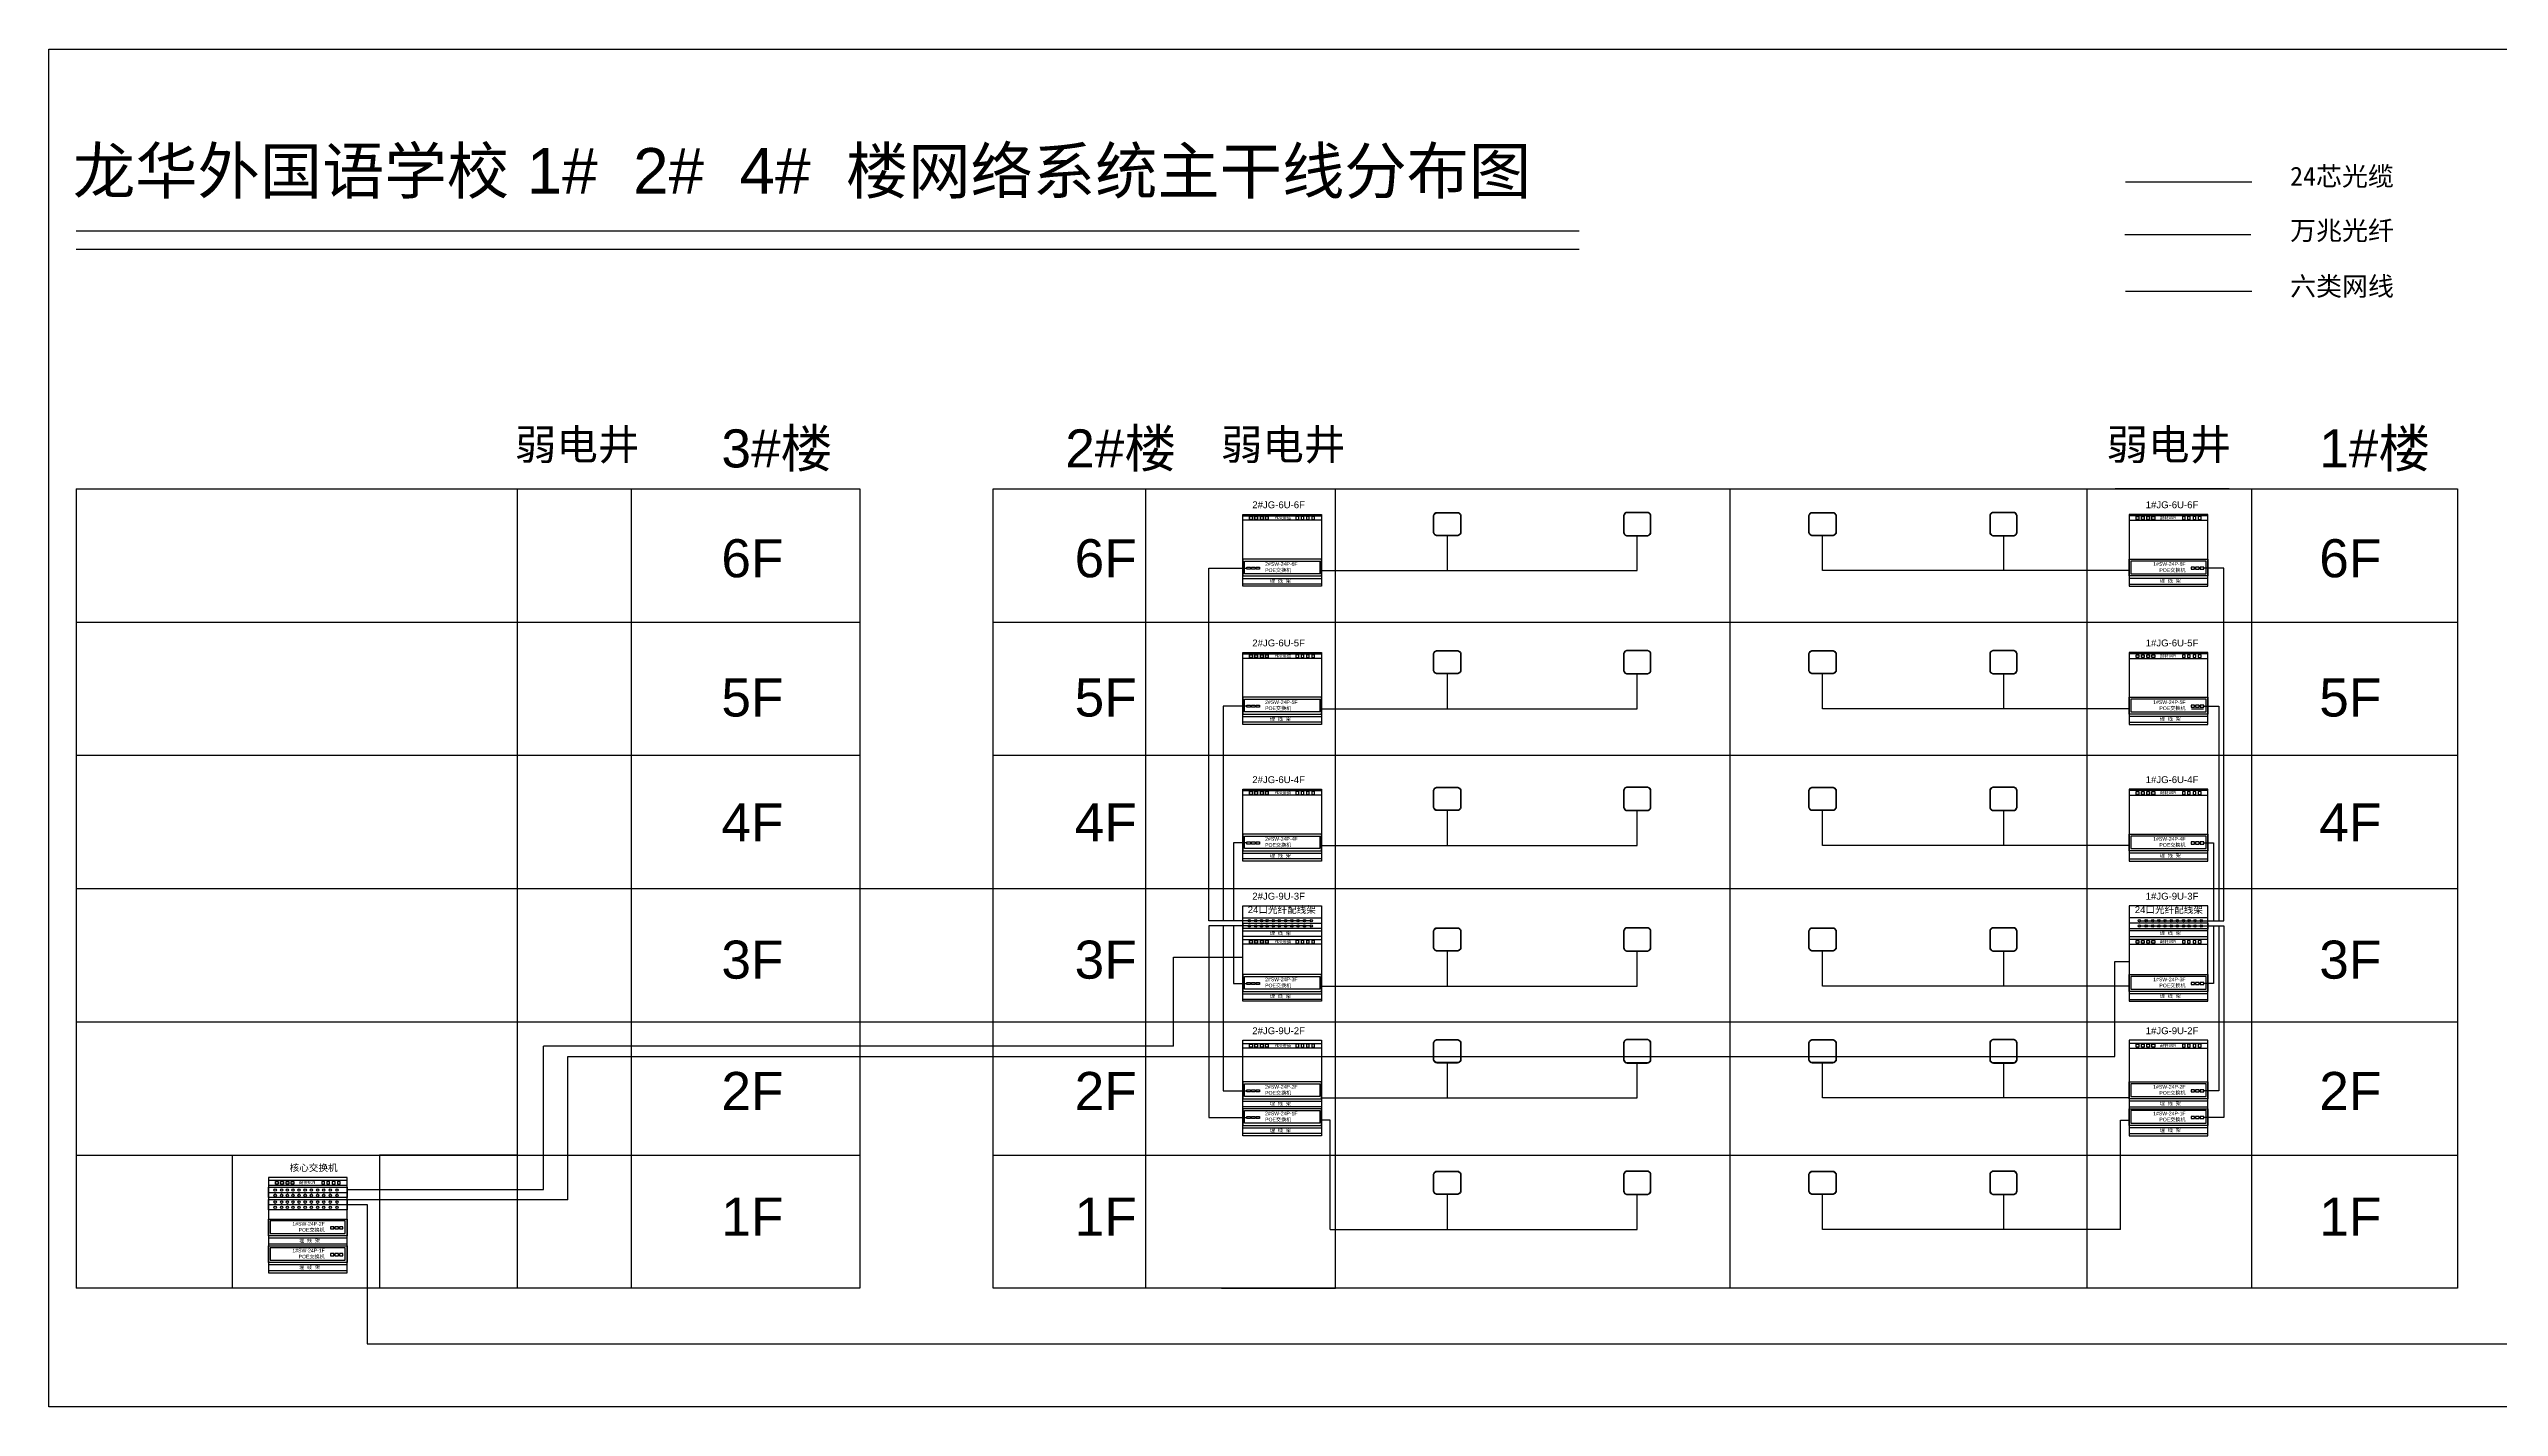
# Model space of a CAD drawing. Header units: millimetres. Extents: x 50392 to 160164, y -68581 to 42974.
# Drawn here: x 50392 to 114765, y 7305 to 42974 of the extents above; entities that cross this region are included whole.
import ezdxf

# ---------------------------------------------------------------- set-up
doc = ezdxf.new("R2010")
doc.units = ezdxf.units.MM
doc.layers.add('多模光纤', color=4, linetype='Continuous')
doc.layers.add('多模光缆', color=3, linetype='Continuous')
doc.styles.get("Standard").update_dxf_attribs({"font": 'arial.ttf'})

# ---------------------------------------------------------------- blocks, each defined once
blk = doc.blocks.new('5664')
for points in [[(0, 0), (1721, 0), (1721, -99), (0, -99)], [(151, -18), (211, -18), (211, -81), (151, -81)], [(265, -18), (326, -18), (326, -81), (265, -81)], [(385, -18), (445, -18), (445, -81), (385, -81)], [(496, -18), (556, -18), (556, -81), (496, -81)], [(1225, -18), (1165, -18), (1165, -81), (1225, -81)], [(1336, -18), (1276, -18), (1276, -81), (1336, -81)], [(1456, -18), (1395, -18), (1395, -81), (1456, -81)], [(1570, -18), (1510, -18), (1510, -81), (1570, -81)]]:
    blk.add_lwpolyline(points, close=True)
at = {"insert": (697, -4), "char_height": 70, "attachment_point": 1}
blk.add_mtext_dynamic_manual_height_columns('{\\fSimHei|b0|i0|c134|p49;PDU排插}', width=1720.87, gutter_width=12.5, heights=[0], dxfattribs=at)

msp = doc.modelspace()

# ---------------------------------------------------------------- linework, layer by layer
for p, q in [((51106, 31422), (71694, 31422)), ((51106, 31422), (51106, 10422)), ((62694, 31422), (62694, 10422)), ((65694, 10422), (65694, 31422)), ((71694, 31422), (71694, 10422)), ((75197, 27922), (75197, 31422)), ((75197, 31422), (113678, 31422)), ((75197, 31422), (81197, 31422)), ((79205, 31422), (79205, 10422)), ((84197, 10422), (84197, 31422)), ((94557, 31422), (94557, 10422)), ((103940, 31422), (103940, 10422)), ((107678, 31422), (104678, 31422)), ((108267, 10422), (108267, 31422)), ((113678, 31422), (113678, 10422)), ((51106, 27922), (71694, 27922)), ((75197, 24422), (75197, 27922)), ((75197, 27922), (113678, 27922)), ((107001, 25631), (106682, 25631)), ((51106, 24422), (71694, 24422)), ((75197, 20922), (75197, 24422)), ((75197, 24422), (113678, 24422)), ((51106, 20922), (71694, 20922)), ((71694, 20922), (75197, 20922)), ((75197, 17422), (75197, 20922)), ((75197, 20922), (113678, 20922)), ((81758, 20013), (83823, 20013)), ((81758, 20013), (81758, 19852)), ((107117, 20013), (105052, 20013)), ((107117, 20013), (107117, 19852)), ((51106, 17422), (71694, 17422)), ((71694, 17422), (75197, 17422)), ((75197, 13922), (75197, 17422)), ((75197, 17422), (113678, 17422)), ((51106, 13922), (71694, 13922)), ((55214, 10422), (55214, 13922)), ((62694, 13922), (59078, 13922)), ((59078, 13922), (59078, 10422)), ((75197, 10422), (75197, 13922)), ((75197, 13922), (113678, 13922)), ((56161, 12939), (58226, 12939)), ((56161, 12939), (56161, 12779)), ((56161, 12621), (58226, 12621)), ((56161, 12621), (56161, 12460)), ((71694, 10422), (51106, 10422)), ((71694, 10422), (65694, 10422)), ((113678, 10422), (75197, 10422)), ((81197, 10422), (84197, 10422)), ((113678, 10422), (107678, 10422))]:
    msp.add_line(p, q)
at = {"color": 30}
for p, q in [((87131, 30189), (87131, 29272)), ((92123, 29272), (92123, 30189)), ((96992, 29272), (96992, 30189)), ((101744, 30189), (101744, 29272)), ((83823, 29272), (92123, 29272)), ((105052, 29272), (96992, 29272)), ((87131, 26560), (87131, 25643)), ((92123, 25643), (92123, 26560)), ((96992, 25643), (96992, 26560)), ((101744, 26560), (101744, 25643)), ((83823, 25643), (92123, 25643)), ((105052, 25643), (96992, 25643)), ((87131, 22968), (87131, 22051)), ((92123, 22051), (92123, 22968)), ((96992, 22051), (96992, 22968)), ((101744, 22968), (101744, 22051)), ((83823, 22051), (92123, 22051)), ((105052, 22051), (96992, 22051)), ((87131, 19279), (87131, 18362)), ((92123, 18362), (92123, 19279)), ((96992, 18362), (96992, 19279)), ((101744, 19279), (101744, 18362)), ((83823, 18362), (92123, 18362)), ((105052, 18362), (96992, 18362)), ((87131, 16339), (87131, 15422)), ((92123, 15422), (92123, 16339)), ((96992, 15422), (96992, 16339)), ((101744, 16339), (101744, 15422)), ((83823, 15422), (92123, 15422)), ((84054, 14838), (83823, 14838)), ((84054, 11970), (84054, 14838)), ((105052, 15422), (96992, 15422)), ((104821, 11970), (104821, 14838)), ((104821, 14838), (105052, 14838)), ((87131, 12887), (87131, 11970)), ((92123, 11970), (92123, 12887)), ((96992, 11970), (96992, 12887)), ((101744, 12887), (101744, 11970)), ((84054, 11970), (92123, 11970)), ((104821, 11970), (96992, 11970))]:
    msp.add_line(p, q, dxfattribs=at)
at = {"color": 3}
for p, q in [((104671, 16509), (104671, 19002)), ((104671, 19002), (105052, 19002))]:
    msp.add_line(p, q, dxfattribs=at)
for points in [[(81758, 30751), (83823, 30751), (83823, 28861), (81758, 28861)], [(107117, 30751), (105052, 30751), (105052, 28861), (107117, 28861)], [(81758, 29134), (83823, 29134), (83823, 29574), (81758, 29574)], [(81758, 29070), (83823, 29070), (83823, 28921), (81758, 28921)], [(81807, 29523), (83779, 29523), (83779, 29191), (81807, 29191)], [(81868, 29367), (81959, 29367), (81959, 29313), (81868, 29313)], [(81989, 29367), (82081, 29367), (82081, 29313), (81989, 29313)], [(82107, 29367), (82198, 29367), (82198, 29313), (82107, 29313)], [(107117, 29134), (105052, 29134), (105052, 29574), (107117, 29574)], [(107117, 29070), (105052, 29070), (105052, 28921), (107117, 28921)], [(107068, 29523), (105096, 29523), (105096, 29191), (107068, 29191)], [(106768, 29367), (106677, 29367), (106677, 29313), (106768, 29313)], [(106886, 29367), (106794, 29367), (106794, 29313), (106886, 29313)], [(107008, 29367), (106916, 29367), (106916, 29313), (107008, 29313)], [(81758, 27122), (83823, 27122), (83823, 25232), (81758, 25232)], [(107117, 27122), (105052, 27122), (105052, 25232), (107117, 25232)], [(81758, 25505), (83823, 25505), (83823, 25945), (81758, 25945)], [(81807, 25894), (83779, 25894), (83779, 25562), (81807, 25562)], [(107117, 25505), (105052, 25505), (105052, 25945), (107117, 25945)], [(107068, 25894), (105096, 25894), (105096, 25562), (107068, 25562)], [(81758, 25441), (83823, 25441), (83823, 25292), (81758, 25292)], [(81868, 25738), (81959, 25738), (81959, 25684), (81868, 25684)], [(81989, 25738), (82081, 25738), (82081, 25684), (81989, 25684)], [(82107, 25738), (82198, 25738), (82198, 25684), (82107, 25684)], [(107117, 25441), (105052, 25441), (105052, 25292), (107117, 25292)], [(106768, 25738), (106677, 25738), (106677, 25684), (106768, 25684)], [(106886, 25738), (106794, 25738), (106794, 25684), (106886, 25684)], [(107008, 25738), (106916, 25738), (106916, 25684), (107008, 25684)], [(81758, 23531), (83823, 23531), (83823, 21641), (81758, 21641)], [(107117, 23531), (105052, 23531), (105052, 21641), (107117, 21641)], [(81758, 21913), (83823, 21913), (83823, 22353), (81758, 22353)], [(81807, 22302), (83779, 22302), (83779, 21971), (81807, 21971)], [(81868, 22147), (81959, 22147), (81959, 22092), (81868, 22092)], [(81989, 22147), (82081, 22147), (82081, 22092), (81989, 22092)], [(82107, 22147), (82198, 22147), (82198, 22092), (82107, 22092)], [(107117, 21913), (105052, 21913), (105052, 22353), (107117, 22353)], [(107068, 22302), (105096, 22302), (105096, 21971), (107068, 21971)], [(106768, 22147), (106677, 22147), (106677, 22092), (106768, 22092)], [(106886, 22147), (106794, 22147), (106794, 22092), (106886, 22092)], [(107008, 22147), (106916, 22147), (106916, 22092), (107008, 22092)], [(81758, 21850), (83823, 21850), (83823, 21701), (81758, 21701)], [(107117, 21850), (105052, 21850), (105052, 21701), (107117, 21701)], [(81758, 20470), (83823, 20470), (83823, 17960), (81758, 17960)], [(81758, 20149), (83823, 20149), (83823, 19876), (81758, 19876)], [(107117, 20470), (105052, 20470), (105052, 17960), (107117, 17960)], [(107117, 20149), (105052, 20149), (105052, 19876), (107117, 19876)], [(81758, 19815), (83823, 19815), (83823, 19665), (81758, 19665)], [(107117, 19815), (105052, 19815), (105052, 19665), (107117, 19665)], [(81758, 18222), (83823, 18222), (83823, 18662), (81758, 18662)], [(81758, 18159), (83823, 18159), (83823, 18010), (81758, 18010)], [(81807, 18611), (83779, 18611), (83779, 18280), (81807, 18280)], [(81868, 18456), (81959, 18456), (81959, 18401), (81868, 18401)], [(81989, 18456), (82081, 18456), (82081, 18401), (81989, 18401)], [(82107, 18456), (82198, 18456), (82198, 18401), (82107, 18401)], [(107117, 18222), (105052, 18222), (105052, 18662), (107117, 18662)], [(107117, 18159), (105052, 18159), (105052, 18010), (107117, 18010)], [(107068, 18611), (105096, 18611), (105096, 18280), (107068, 18280)], [(106768, 18456), (106677, 18456), (106677, 18401), (106768, 18401)], [(106886, 18456), (106794, 18456), (106794, 18401), (106886, 18401)], [(107008, 18456), (106916, 18456), (106916, 18401), (107008, 18401)], [(81758, 16936), (83823, 16936), (83823, 14426), (81758, 14426)], [(107117, 16936), (105052, 16936), (105052, 14426), (107117, 14426)], [(81758, 15402), (83823, 15402), (83823, 15842), (81758, 15842)], [(81807, 15791), (83779, 15791), (83779, 15459), (81807, 15459)], [(81868, 15636), (81959, 15636), (81959, 15581), (81868, 15581)], [(81989, 15636), (82081, 15636), (82081, 15581), (81989, 15581)], [(82107, 15636), (82198, 15636), (82198, 15581), (82107, 15581)], [(107117, 15402), (105052, 15402), (105052, 15842), (107117, 15842)], [(107068, 15791), (105096, 15791), (105096, 15459), (107068, 15459)], [(106768, 15636), (106677, 15636), (106677, 15581), (106768, 15581)], [(106886, 15636), (106794, 15636), (106794, 15581), (106886, 15581)], [(107008, 15636), (106916, 15636), (106916, 15581), (107008, 15581)], [(81758, 15338), (83823, 15338), (83823, 15189), (81758, 15189)], [(81758, 14700), (83823, 14700), (83823, 15140), (81758, 15140)], [(81807, 15089), (83779, 15089), (83779, 14757), (81807, 14757)], [(81868, 14934), (81959, 14934), (81959, 14879), (81868, 14879)], [(81989, 14934), (82081, 14934), (82081, 14879), (81989, 14879)], [(82107, 14934), (82198, 14934), (82198, 14879), (82107, 14879)], [(107117, 15338), (105052, 15338), (105052, 15189), (107117, 15189)], [(107117, 14700), (105052, 14700), (105052, 15140), (107117, 15140)], [(107068, 15089), (105096, 15089), (105096, 14757), (107068, 14757)], [(106768, 14934), (106677, 14934), (106677, 14879), (106768, 14879)], [(106886, 14934), (106794, 14934), (106794, 14879), (106886, 14879)], [(107008, 14934), (106916, 14934), (106916, 14879), (107008, 14879)], [(81758, 14636), (83823, 14636), (83823, 14487), (81758, 14487)], [(107117, 14636), (105052, 14636), (105052, 14487), (107117, 14487)], [(58226, 13336), (56161, 13336), (56161, 10826), (58226, 10826)], [(56161, 13076), (58226, 13076), (58226, 12803), (56161, 12803)], [(56161, 12757), (58226, 12757), (58226, 12485), (56161, 12485)], [(58226, 11802), (56161, 11802), (56161, 12242), (58226, 12242)], [(58226, 11738), (56161, 11738), (56161, 11589), (58226, 11589)], [(58177, 12191), (56205, 12191), (56205, 11859), (58177, 11859)], [(57877, 12036), (57786, 12036), (57786, 11981), (57877, 11981)], [(57995, 12036), (57903, 12036), (57903, 11981), (57995, 11981)], [(58116, 12036), (58025, 12036), (58025, 11981), (58116, 11981)], [(58226, 11100), (56161, 11100), (56161, 11540), (58226, 11540)], [(58226, 11036), (56161, 11036), (56161, 10887), (58226, 10887)], [(58177, 11489), (56205, 11489), (56205, 11157), (58177, 11157)], [(57877, 11334), (57786, 11334), (57786, 11279), (57877, 11279)], [(57995, 11334), (57903, 11334), (57903, 11279), (57995, 11279)], [(58116, 11334), (58025, 11334), (58025, 11279), (58116, 11279)]]:
    msp.add_lwpolyline(points, close=True)
for points in [[(86870, 30804), (87392, 30804, -0.414214), (87492, 30704), (87492, 30289, -0.414214), (87392, 30189), (86870, 30189, -0.414214), (86770, 30289), (86770, 30704, -0.414214)], [(86870, 30794), (87392, 30794, -0.414214), (87482, 30704), (87482, 30289, -0.414214), (87392, 30199), (86870, 30199, -0.414214), (86780, 30289), (86780, 30704, -0.414214)], [(92384, 30804), (91862, 30804, 0.414214), (91762, 30704), (91762, 30289, 0.414214), (91862, 30189), (92384, 30189, 0.414214), (92484, 30289), (92484, 30704, 0.414214)], [(92384, 30794), (91862, 30794, 0.414214), (91772, 30704), (91772, 30289, 0.414214), (91862, 30199), (92384, 30199, 0.414214), (92474, 30289), (92474, 30704, 0.414214)], [(96731, 30804), (97253, 30804, -0.414214), (97353, 30704), (97353, 30289, -0.414214), (97253, 30189), (96731, 30189, -0.414214), (96631, 30289), (96631, 30704, -0.414214)], [(96731, 30794), (97253, 30794, -0.414214), (97343, 30704), (97343, 30289, -0.414214), (97253, 30199), (96731, 30199, -0.414214), (96641, 30289), (96641, 30704, -0.414214)], [(102005, 30804), (101483, 30804, 0.414214), (101383, 30704), (101383, 30289, 0.414214), (101483, 30189), (102005, 30189, 0.414214), (102105, 30289), (102105, 30704, 0.414214)], [(102005, 30794), (101483, 30794, 0.414214), (101393, 30704), (101393, 30289, 0.414214), (101483, 30199), (102005, 30199, 0.414214), (102095, 30289), (102095, 30704, 0.414214)], [(86870, 27175), (87392, 27175, -0.414214), (87492, 27075), (87492, 26660, -0.414214), (87392, 26560), (86870, 26560, -0.414214), (86770, 26660), (86770, 27075, -0.414214)], [(86870, 27165), (87392, 27165, -0.414214), (87482, 27075), (87482, 26660, -0.414214), (87392, 26570), (86870, 26570, -0.414214), (86780, 26660), (86780, 27075, -0.414214)], [(92384, 27175), (91862, 27175, 0.414214), (91762, 27075), (91762, 26660, 0.414214), (91862, 26560), (92384, 26560, 0.414214), (92484, 26660), (92484, 27075, 0.414214)], [(92384, 27165), (91862, 27165, 0.414214), (91772, 27075), (91772, 26660, 0.414214), (91862, 26570), (92384, 26570, 0.414214), (92474, 26660), (92474, 27075, 0.414214)], [(96731, 27175), (97253, 27175, -0.414214), (97353, 27075), (97353, 26660, -0.414214), (97253, 26560), (96731, 26560, -0.414214), (96631, 26660), (96631, 27075, -0.414214)], [(96731, 27165), (97253, 27165, -0.414214), (97343, 27075), (97343, 26660, -0.414214), (97253, 26570), (96731, 26570, -0.414214), (96641, 26660), (96641, 27075, -0.414214)], [(102005, 27175), (101483, 27175, 0.414214), (101383, 27075), (101383, 26660, 0.414214), (101483, 26560), (102005, 26560, 0.414214), (102105, 26660), (102105, 27075, 0.414214)], [(102005, 27165), (101483, 27165, 0.414214), (101393, 27075), (101393, 26660, 0.414214), (101483, 26570), (102005, 26570, 0.414214), (102095, 26660), (102095, 27075, 0.414214)], [(86870, 23584), (87392, 23584, -0.414214), (87492, 23484), (87492, 23068, -0.414214), (87392, 22968), (86870, 22968, -0.414214), (86770, 23068), (86770, 23484, -0.414214)], [(86870, 23574), (87392, 23574, -0.414214), (87482, 23484), (87482, 23068, -0.414214), (87392, 22978), (86870, 22978, -0.414214), (86780, 23068), (86780, 23484, -0.414214)], [(92384, 23584), (91862, 23584, 0.414214), (91762, 23484), (91762, 23068, 0.414214), (91862, 22968), (92384, 22968, 0.414214), (92484, 23068), (92484, 23484, 0.414214)], [(92384, 23574), (91862, 23574, 0.414214), (91772, 23484), (91772, 23068, 0.414214), (91862, 22978), (92384, 22978, 0.414214), (92474, 23068), (92474, 23484, 0.414214)], [(96731, 23584), (97253, 23584, -0.414214), (97353, 23484), (97353, 23068, -0.414214), (97253, 22968), (96731, 22968, -0.414214), (96631, 23068), (96631, 23484, -0.414214)], [(96731, 23574), (97253, 23574, -0.414214), (97343, 23484), (97343, 23068, -0.414214), (97253, 22978), (96731, 22978, -0.414214), (96641, 23068), (96641, 23484, -0.414214)], [(102005, 23584), (101483, 23584, 0.414214), (101383, 23484), (101383, 23068, 0.414214), (101483, 22968), (102005, 22968, 0.414214), (102105, 23068), (102105, 23484, 0.414214)], [(102005, 23574), (101483, 23574, 0.414214), (101393, 23484), (101393, 23068, 0.414214), (101483, 22978), (102005, 22978, 0.414214), (102095, 23068), (102095, 23484, 0.414214)], [(86870, 19894), (87392, 19894, -0.414214), (87492, 19794), (87492, 19379, -0.414214), (87392, 19279), (86870, 19279, -0.414214), (86770, 19379), (86770, 19794, -0.414214)], [(86870, 19884), (87392, 19884, -0.414214), (87482, 19794), (87482, 19379, -0.414214), (87392, 19289), (86870, 19289, -0.414214), (86780, 19379), (86780, 19794, -0.414214)], [(92384, 19894), (91862, 19894, 0.414214), (91762, 19794), (91762, 19379, 0.414214), (91862, 19279), (92384, 19279, 0.414214), (92484, 19379), (92484, 19794, 0.414214)], [(92384, 19884), (91862, 19884, 0.414214), (91772, 19794), (91772, 19379, 0.414214), (91862, 19289), (92384, 19289, 0.414214), (92474, 19379), (92474, 19794, 0.414214)], [(96731, 19894), (97253, 19894, -0.414214), (97353, 19794), (97353, 19379, -0.414214), (97253, 19279), (96731, 19279, -0.414214), (96631, 19379), (96631, 19794, -0.414214)], [(96731, 19884), (97253, 19884, -0.414214), (97343, 19794), (97343, 19379, -0.414214), (97253, 19289), (96731, 19289, -0.414214), (96641, 19379), (96641, 19794, -0.414214)], [(102005, 19894), (101483, 19894, 0.414214), (101383, 19794), (101383, 19379, 0.414214), (101483, 19279), (102005, 19279, 0.414214), (102105, 19379), (102105, 19794, 0.414214)], [(102005, 19884), (101483, 19884, 0.414214), (101393, 19794), (101393, 19379, 0.414214), (101483, 19289), (102005, 19289, 0.414214), (102095, 19379), (102095, 19794, 0.414214)], [(86870, 16955), (87392, 16955, -0.414214), (87492, 16855), (87492, 16439, -0.414214), (87392, 16339), (86870, 16339, -0.414214), (86770, 16439), (86770, 16855, -0.414214)], [(86870, 16945), (87392, 16945, -0.414214), (87482, 16855), (87482, 16439, -0.414214), (87392, 16349), (86870, 16349, -0.414214), (86780, 16439), (86780, 16855, -0.414214)], [(92384, 16955), (91862, 16955, 0.414214), (91762, 16855), (91762, 16439, 0.414214), (91862, 16339), (92384, 16339, 0.414214), (92484, 16439), (92484, 16855, 0.414214)], [(92384, 16945), (91862, 16945, 0.414214), (91772, 16855), (91772, 16439, 0.414214), (91862, 16349), (92384, 16349, 0.414214), (92474, 16439), (92474, 16855, 0.414214)], [(96731, 16955), (97253, 16955, -0.414214), (97353, 16855), (97353, 16439, -0.414214), (97253, 16339), (96731, 16339, -0.414214), (96631, 16439), (96631, 16855, -0.414214)], [(96731, 16945), (97253, 16945, -0.414214), (97343, 16855), (97343, 16439, -0.414214), (97253, 16349), (96731, 16349, -0.414214), (96641, 16439), (96641, 16855, -0.414214)], [(102005, 16955), (101483, 16955, 0.414214), (101383, 16855), (101383, 16439, 0.414214), (101483, 16339), (102005, 16339, 0.414214), (102105, 16439), (102105, 16855, 0.414214)], [(102005, 16945), (101483, 16945, 0.414214), (101393, 16855), (101393, 16439, 0.414214), (101483, 16349), (102005, 16349, 0.414214), (102095, 16439), (102095, 16855, 0.414214)], [(86870, 13502), (87392, 13502, -0.414214), (87492, 13402), (87492, 12987, -0.414214), (87392, 12887), (86870, 12887, -0.414214), (86770, 12987), (86770, 13402, -0.414214)], [(86870, 13492), (87392, 13492, -0.414214), (87482, 13402), (87482, 12987, -0.414214), (87392, 12897), (86870, 12897, -0.414214), (86780, 12987), (86780, 13402, -0.414214)], [(92384, 13502), (91862, 13502, 0.414214), (91762, 13402), (91762, 12987, 0.414214), (91862, 12887), (92384, 12887, 0.414214), (92484, 12987), (92484, 13402, 0.414214)], [(92384, 13492), (91862, 13492, 0.414214), (91772, 13402), (91772, 12987, 0.414214), (91862, 12897), (92384, 12897, 0.414214), (92474, 12987), (92474, 13402, 0.414214)], [(96731, 13502), (97253, 13502, -0.414214), (97353, 13402), (97353, 12987, -0.414214), (97253, 12887), (96731, 12887, -0.414214), (96631, 12987), (96631, 13402, -0.414214)], [(96731, 13492), (97253, 13492, -0.414214), (97343, 13402), (97343, 12987, -0.414214), (97253, 12897), (96731, 12897, -0.414214), (96641, 12987), (96641, 13402, -0.414214)], [(102005, 13502), (101483, 13502, 0.414214), (101383, 13402), (101383, 12987, 0.414214), (101483, 12887), (102005, 12887, 0.414214), (102105, 12987), (102105, 13402, 0.414214)], [(102005, 13492), (101483, 13492, 0.414214), (101393, 13402), (101393, 12987, 0.414214), (101483, 12897), (102005, 12897, 0.414214), (102095, 12987), (102095, 13402, 0.414214)]]:
    msp.add_lwpolyline(points, format="xyb", close=True)
for centre in [(81931, 20077), (81931, 19942), (82100, 20077), (82100, 19942), (82251, 20077), (82251, 19942), (82399, 20077), (82399, 19942), (82560, 20077), (82560, 19942), (82719, 20077), (82719, 19942), (82884, 20077), (82884, 19942), (83048, 20077), (83048, 19942), (83209, 20077), (83209, 19942), (83380, 20077), (83380, 19942), (83558, 20077), (83558, 19942), (105318, 20077), (105318, 19942), (105495, 20077), (105495, 19942), (105666, 20077), (105666, 19942), (105828, 20077), (105828, 19942), (105991, 20077), (105991, 19942), (106156, 20077), (106156, 19942), (106315, 20077), (106315, 19942), (106476, 20077), (106476, 19942), (106624, 20077), (106624, 19942), (106775, 20077), (106775, 19942), (106944, 20077), (106944, 19942), (56335, 13003), (56335, 12868), (56504, 13003), (56504, 12868), (56655, 13003), (56655, 12868), (56802, 13003), (56802, 12868), (56963, 13003), (56963, 12868), (57123, 13003), (57123, 12868), (57288, 13003), (57288, 12868), (57451, 13003), (57451, 12868), (57612, 13003), (57612, 12868), (57784, 13003), (57784, 12868), (57961, 13003), (57961, 12868), (56335, 12685), (56335, 12550), (56504, 12685), (56504, 12550), (56655, 12685), (56655, 12550), (56802, 12685), (56802, 12550), (56963, 12685), (56963, 12550), (57123, 12685), (57123, 12550), (57288, 12685), (57288, 12550), (57451, 12685), (57451, 12550), (57612, 12685), (57612, 12550), (57784, 12685), (57784, 12550), (57961, 12685), (57961, 12550)]:
    msp.add_circle(centre, 31.3)
at = {"layer": '多模光纤'}
for p, q in [((80863, 20077), (80863, 29340)), ((80863, 29340), (81868, 29340)), ((107537, 29340), (107008, 29340)), ((107537, 20077), (107537, 29340)), ((81868, 25711), (81242, 25711)), ((81242, 25711), (81242, 20077)), ((107008, 25711), (107407, 25711)), ((107407, 25711), (107407, 20077)), ((81868, 22120), (81514, 22120)), ((81514, 22120), (81514, 20077)), ((107008, 22120), (107266, 22120)), ((107266, 22120), (107266, 20077)), ((83558, 20077), (80863, 20077)), ((105318, 20077), (107537, 20077)), ((81457, 19942), (80863, 19942)), ((80863, 19942), (80863, 14906)), ((81242, 19942), (81242, 15608)), ((81581, 19942), (81457, 19942)), ((81514, 19942), (81514, 18429)), ((83558, 19942), (81581, 19942)), ((105318, 19942), (107266, 19942)), ((107266, 19942), (107266, 18429)), ((107266, 19942), (107407, 19942)), ((107407, 19942), (107407, 15608)), ((107407, 19942), (107537, 19942)), ((107537, 19942), (107537, 14906)), ((81514, 18429), (81868, 18429)), ((107266, 18429), (107008, 18429)), ((81242, 15608), (81868, 15608)), ((107407, 15608), (107008, 15608)), ((80863, 14906), (81868, 14906)), ((107537, 14906), (107008, 14906))]:
    msp.add_line(p, q, dxfattribs=at)
at = {"layer": '多模光缆'}
for p, q in [((104951, 39486), (108267, 39486)), ((79940, 16782), (79940, 19116)), ((79940, 19116), (81758, 19116)), ((79940, 16782), (63382, 16782)), ((63382, 13017), (63382, 16782)), ((64021, 12748), (64021, 16509)), ((64021, 16509), (104671, 16509)), ((58226, 13017), (63382, 13017)), ((64021, 12748), (58226, 12748)), ((58226, 12621), (58748, 12621)), ((58748, 12621), (58748, 8960)), ((58748, 8960), (123662, 8960))]:
    msp.add_line(p, q, dxfattribs=at)
at = {"layer": '多模光缆', "color": 0}
for p, q in [((51106, 38201), (90599, 38201)), ((51106, 37720), (90599, 37720))]:
    msp.add_line(p, q, dxfattribs=at)
at = {"layer": '多模光缆', "color": 4}
msp.add_line((104932, 38100), (108248, 38100), dxfattribs=at)
at = {"layer": '多模光缆', "color": 30}
msp.add_line((104951, 36610), (108267, 36610), dxfattribs=at)
at = {"layer": '多模光缆', "color": 0}
msp.add_lwpolyline([(159157, 7305), (50392, 7305), (50392, 42974), (159157, 42974)], close=True, dxfattribs=at)

# ---------------------------------------------------------------- block references
at = {"yscale": 1.2, "zscale": 1.2}
for p, xscale in [((81758, 30715), 1.2), ((107117, 30715), -1.2), ((81758, 27086), 1.2), ((107117, 27086), -1.2), ((81758, 23494), 1.2), ((107117, 23494), -1.2), ((81758, 19581), 1.2), ((107117, 19581), -1.2), ((81758, 16852), 1.2), ((107117, 16852), -1.2), ((58226, 13253), -1.2)]:
    msp.add_blockref('5664', p, dxfattribs=dict(at, xscale=xscale))

# ---------------------------------------------------------------- texts
for s, width, insert, char_height, attachment_point in [('{\\fSimSun|b0|i0|c134|p2;24芯光缆}', 9059, (109277, 39883), 500, 1), ('{\\fSimSun|b0|i0|c134|p2;万兆光纤}', 9059, (109277, 38457), 500, 1), ('{\\fSimSun|b0|i0|c134|p2;六类网线}', 9059, (109277, 36993), 500, 1), ('{\\fSimSun|b0|i0|c134|p2;弱电井}', 9059, (62631, 32983), 800, 1), ('3#{\\fSimSun|b0|i0|c134|p2;楼}', 9059, (68059, 32983), 1000, 1), ('2#{\\fSimSun|b0|i0|c134|p2;楼}', 9059, (77094, 32983), 1000, 1), ('{\\fSimSun|b0|i0|c134|p2;弱电井}', 9059, (81181, 32983), 800, 1), ('{\\fSimSun|b0|i0|c134|p2;弱电井}', 9059, (104451, 32983), 800, 1), ('1#{\\fSimSun|b0|i0|c134|p2;楼}', 9059, (110043, 32983), 1000, 1), ('2#JG-6U-6F', 1720.87, (82009, 31092), 180, 1), ('1#JG-6U-6F', 1720.87, (106866, 31092), 180, 3), ('6F', 1720.87, (68059, 30098), 1000, 1), ('6F', 1720.87, (77341, 30098), 1000, 1), ('6F', 1720.87, (110043, 30098), 1000, 1), ('2#SW-24P-6F\\PPOE{\\fSimSun|b0|i0|c134|p2;交换机}', 729.57, (82346, 29495), 96, 1), ('{\\fSimSun|b0|i0|c134|p2;理 线 架}', 1127.72, (82469, 29058), 96, 1), ('1#SW-24P-6F\\PPOE{\\fSimSun|b0|i0|c134|p2;交换机}', 729.57, (106529, 29495), 96, 3), ('{\\fSimSun|b0|i0|c134|p2;理 线 架}', 1127.72, (106406, 29058), 96, 3), ('2#JG-6U-5F', 1720.87, (82009, 27463), 180, 1), ('1#JG-6U-5F', 1720.87, (106866, 27463), 180, 3), ('5F', 1720.87, (68059, 26441), 1000, 1), ('5F', 1720.87, (77341, 26441), 1000, 1), ('5F', 1720.87, (110043, 26441), 1000, 1), ('2#SW-24P-5F\\PPOE{\\fSimSun|b0|i0|c134|p2;交换机}', 729.57, (82346, 25866), 96, 1), ('1#SW-24P-5F\\PPOE{\\fSimSun|b0|i0|c134|p2;交换机}', 729.57, (106529, 25866), 96, 3), ('{\\fSimSun|b0|i0|c134|p2;理 线 架}', 1127.72, (82469, 25429), 96, 1), ('{\\fSimSun|b0|i0|c134|p2;理 线 架}', 1127.72, (106406, 25429), 96, 3), ('2#JG-6U-4F', 1720.87, (82009, 23872), 180, 1), ('1#JG-6U-4F', 1720.87, (106866, 23872), 180, 3), ('4F', 1720.87, (68059, 23158), 1000, 1), ('4F', 1720.87, (77341, 23158), 1000, 1), ('4F', 1720.87, (110043, 23158), 1000, 1), ('2#SW-24P-4F\\PPOE{\\fSimSun|b0|i0|c134|p2;交换机}', 729.57, (82346, 22275), 96, 1), ('1#SW-24P-4F\\PPOE{\\fSimSun|b0|i0|c134|p2;交换机}', 729.57, (106529, 22275), 96, 3), ('{\\fSimSun|b0|i0|c134|p2;理 线 架}', 1127.72, (82469, 21838), 96, 1), ('{\\fSimSun|b0|i0|c134|p2;理 线 架}', 1127.72, (106406, 21838), 96, 3), ('2#JG-9U-3F', 1720.87, (82009, 20811), 180, 1), ('1#JG-9U-3F', 1720.87, (106866, 20811), 180, 3), ('24{\\fSimSun|b0|i0|c134|p2;口光纤配线架}', 2669.03, (81888, 20456), 180, 1), ('24{\\fSimSun|b0|i0|c134|p2;口光纤配线架}', 1934.57, (106987, 20456), 180, 3), ('3F', 1720.87, (68059, 19555), 1000, 1), ('3F', 1720.87, (77341, 19555), 1000, 1), ('{\\fSimSun|b0|i0|c134|p2;理 线 架}', 1127.72, (82469, 19803), 96, 1), ('{\\fSimSun|b0|i0|c134|p2;理 线 架}', 1127.72, (106406, 19803), 96, 3), ('3F', 1720.87, (110043, 19555), 1000, 1), ('2#SW-24P-3F\\PPOE{\\fSimSun|b0|i0|c134|p2;交换机}', 729.57, (82346, 18584), 96, 1), ('{\\fSimSun|b0|i0|c134|p2;理 线 架}', 1127.72, (82469, 18147), 96, 1), ('1#SW-24P-3F\\PPOE{\\fSimSun|b0|i0|c134|p2;交换机}', 729.57, (106529, 18584), 96, 3), ('{\\fSimSun|b0|i0|c134|p2;理 线 架}', 1127.72, (106406, 18147), 96, 3), ('2#JG-9U-2F', 1720.87, (82009, 17277), 180, 1), ('1#JG-9U-2F', 1720.87, (106866, 17277), 180, 3), ('2F', 1720.87, (68059, 16105), 1000, 1), ('2F', 1720.87, (77341, 16105), 1000, 1), ('2F', 1720.87, (110043, 16105), 1000, 1), ('2#SW-24P-2F\\PPOE{\\fSimSun|b0|i0|c134|p2;交换机}', 729.57, (82346, 15764), 96, 1), ('1#SW-24P-2F\\PPOE{\\fSimSun|b0|i0|c134|p2;交换机}', 729.57, (106529, 15764), 96, 3), ('2#SW-24P-1F\\PPOE{\\fSimSun|b0|i0|c134|p2;交换机}', 729.57, (82346, 15062), 96, 1), ('{\\fSimSun|b0|i0|c134|p2;理 线 架}', 1127.72, (82469, 15326), 96, 1), ('1#SW-24P-1F\\PPOE{\\fSimSun|b0|i0|c134|p2;交换机}', 729.57, (106529, 15062), 96, 3), ('{\\fSimSun|b0|i0|c134|p2;理 线 架}', 1127.72, (106406, 15326), 96, 3), ('{\\fSimSun|b0|i0|c134|p2;理 线 架}', 1127.72, (82469, 14625), 96, 1), ('{\\fSimSun|b0|i0|c134|p2;理 线 架}', 1127.72, (106406, 14625), 96, 3), ('{\\fSimSun|b0|i0|c134|p2;核心交换机}', 1720.87, (57975, 13677), 180, 3), ('1F', 1720.87, (68059, 12805), 1000, 1), ('1F', 1720.87, (77341, 12805), 1000, 1), ('1F', 1720.87, (110043, 12805), 1000, 1), ('1#SW-24P-2F\\PPOE{\\fSimSun|b0|i0|c134|p2;交换机}', 729.57, (57638, 12164), 96, 3), ('{\\fSimSun|b0|i0|c134|p2;理 线 架}', 1127.72, (57515, 11727), 96, 3), ('1#SW-24P-1F\\PPOE{\\fSimSun|b0|i0|c134|p2;交换机}', 729.57, (57638, 11462), 96, 3), ('{\\fSimSun|b0|i0|c134|p2;理 线 架}', 1127.72, (57515, 11025), 96, 3)]:
    msp.add_mtext_dynamic_manual_height_columns(s, width=width, gutter_width=12.5, heights=[0], dxfattribs=dict(insert=insert, char_height=char_height, attachment_point=attachment_point))
at = {"layer": '多模光缆', "insert": (51021, 40373), "char_height": 1200, "attachment_point": 1}
msp.add_mtext_dynamic_manual_height_columns('{\\fSimSun|b0|i0|c134|p2;\\C0;龙华外国语学校\\fArial|b0|i0|c0|p34; 1#  2#  4#  \\fSimSun|b0|i0|c134|p2;楼网络系统主干线分布图}', width=40930.46, gutter_width=12.5, heights=[0], dxfattribs=at)

doc.saveas('drawing.dxf')
